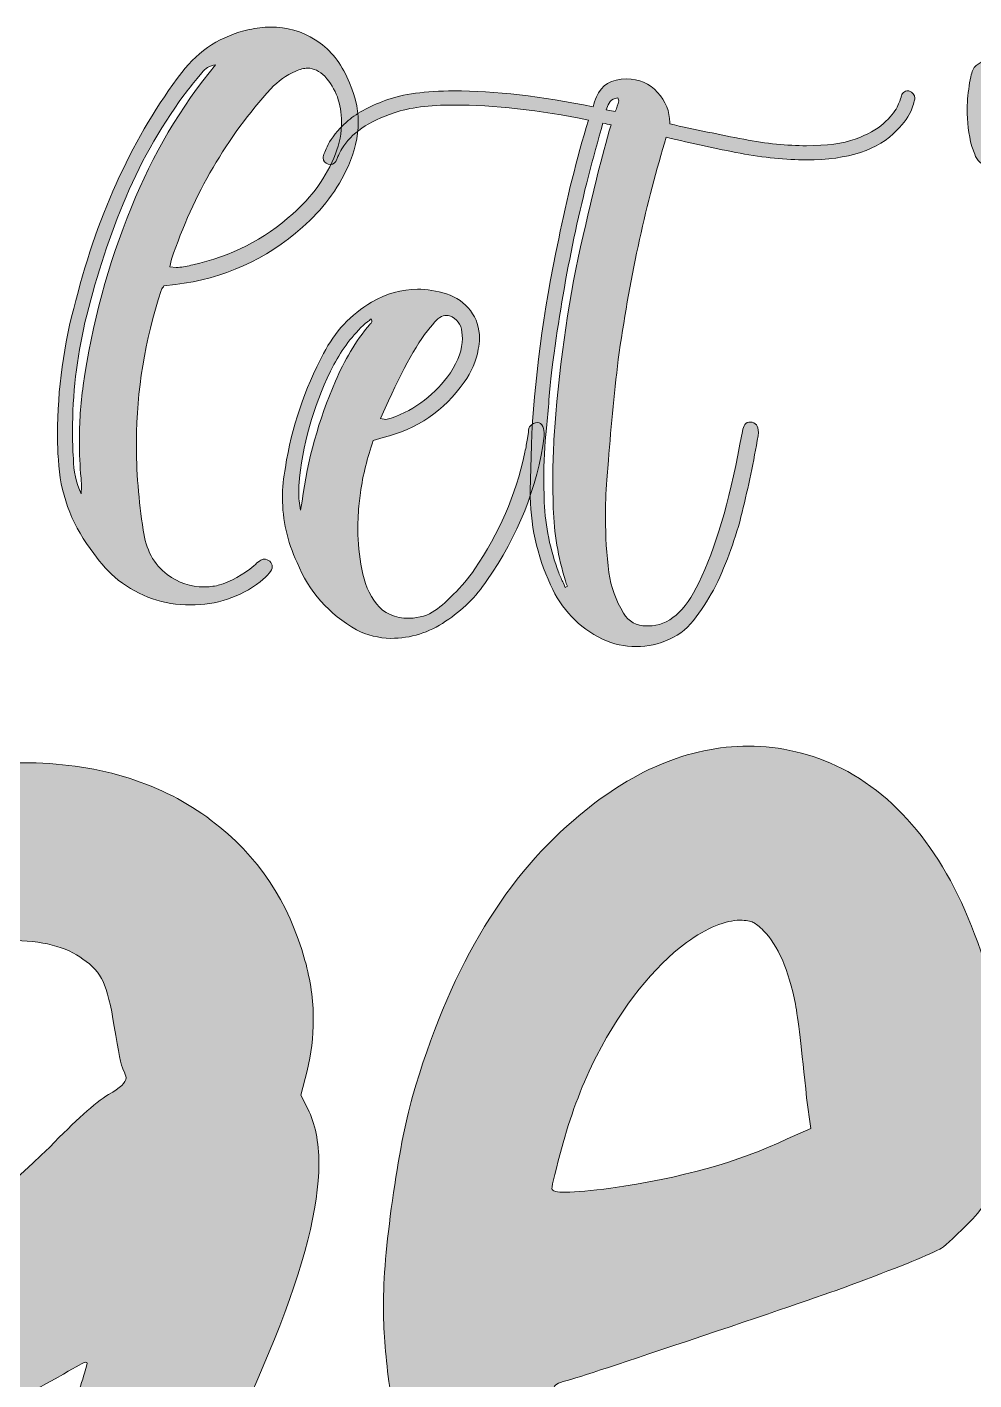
# Model space of a CAD drawing. Header units: inches. Extents: x 35 to 465, y -441 to -59.
# Drawn here: x 189.4 to 323.3, y -250 to -58.6 of the extents above; entities that cross this region are included whole.
import ezdxf

# ---------------------------------------------------------------- set-up
doc = ezdxf.new("R2010")
doc.units = ezdxf.units.IN
doc.header["$MEASUREMENT"] = 0
doc.layers.add('Layer 1', color=7, linetype='Continuous')

# ---------------------------------------------------------------- blocks, each defined once
blk = doc.blocks.new('block 7')
at = {"layer": 'Layer 1', "true_color": 0x0b0b0b}
h = blk.add_hatch(color=28, dxfattribs=at)
h.dxf.hatch_style = 2
edge = h.paths.add_edge_path()
edge.add_spline(control_points=[(212.45, -140.35), (208.69, -140.35), (205.3, -139.18), (202.26, -136.84), (200.93, -135.75), (199.78, -134.49), (198.81, -133.08), (198.81, -133.08), (198.27, -132.35), (198.27, -132.35), (195.52, -128.64), (194.02, -124.45), (193.78, -119.81), (193.7, -118.63), (193.66, -117.44), (193.66, -116.23), (193.66, -109.81), (194.53, -103.48), (196.26, -97.26), (199.46, -84.69), (204.45, -73.94), (211.24, -65.01), (213.7, -61.82), (216.87, -59.8), (220.75, -58.95), (221.8, -58.71), (222.81, -58.59), (223.78, -58.59), (226.09, -58.59), (228.2, -59.18), (230.12, -60.38), (232.03, -61.57), (233.53, -63.32), (234.6, -65.62), (235.67, -67.92), (236.21, -70.04), (236.21, -71.98), (236.17, -74.17), (235.7, -76.25), (234.81, -78.23), (233.28, -81.58), (231.12, -84.47), (228.33, -86.89), (223.11, -91.5), (217.12, -94.21), (210.33, -95.02), (210.33, -95.02), (208.69, -95.2), (208.69, -95.2), (208.69, -95.2), (208.63, -95.32), (208.63, -95.32), (208.47, -95.56), (208.37, -95.74), (208.33, -95.86), (206.02, -102.94), (204.85, -110.05), (204.81, -117.2), (204.81, -121.44), (205.13, -125.63), (205.78, -129.75), (206.14, -132.5), (207.27, -134.6), (209.17, -136.05), (210.75, -137.22), (212.49, -137.81), (214.39, -137.81), (215.03, -137.81), (215.7, -137.73), (216.39, -137.57), (218.24, -137), (219.92, -136.09), (221.42, -134.84), (222.06, -134.19), (222.55, -133.87), (222.87, -133.87), (223.2, -133.87), (223.47, -133.97), (223.69, -134.17), (223.91, -134.37), (224.03, -134.64), (224.03, -134.96), (224.03, -135.44), (223.46, -136.15), (222.33, -137.08), (219.46, -139.26), (216.16, -140.35), (212.45, -140.35)], knot_values=[0, 0, 0, 0, 1, 1, 1, 2, 2, 2, 3, 3, 3, 4, 4, 4, 5, 5, 5, 6, 6, 6, 7, 7, 7, 8, 8, 8, 9, 9, 9, 10, 10, 10, 11, 11, 11, 12, 12, 12, 13, 13, 13, 14, 14, 14, 15, 15, 15, 16, 16, 16, 17, 17, 17, 18, 18, 18, 19, 19, 19, 20, 20, 20, 21, 21, 21, 22, 22, 22, 23, 23, 23, 24, 24, 24, 25, 25, 25, 26, 26, 26, 27, 27, 27, 28, 28, 28, 29, 29, 29, 29], degree=3, periodic=1)
edge = h.paths.add_edge_path()
edge.add_spline(control_points=[(196.99, -124.65), (196.99, -124.65), (197.05, -123.56), (197.05, -123.56), (197.05, -123.56), (196.99, -122.41), (196.99, -122.41), (196.83, -120.68), (196.75, -118.94), (196.75, -117.2), (196.75, -114.57), (196.93, -111.95), (197.29, -109.32), (198.51, -100.59), (200.79, -92.17), (204.14, -84.05), (207.09, -76.65), (211.05, -69.94), (216.02, -63.92), (215.17, -64.04), (214.53, -64.43), (214.08, -65.07), (214.08, -65.07), (213.42, -65.86), (213.42, -65.86), (212.77, -66.63), (212.14, -67.42), (211.54, -68.23), (208.02, -73.04), (205.15, -78.17), (202.93, -83.62), (200.71, -89.08), (198.91, -94.67), (197.54, -100.41), (196.36, -105.46), (195.78, -110.57), (195.78, -115.74), (195.78, -117.04), (195.82, -118.33), (195.9, -119.62), (195.94, -121.4), (196.3, -123.08), (196.99, -124.65)], knot_values=[0, 0, 0, 0, 1, 1, 1, 2, 2, 2, 3, 3, 3, 4, 4, 4, 5, 5, 5, 6, 6, 6, 7, 7, 7, 8, 8, 8, 9, 9, 9, 10, 10, 10, 11, 11, 11, 12, 12, 12, 13, 13, 13, 14, 14, 14, 14], degree=3, periodic=1)
edge = h.paths.add_edge_path()
edge.add_spline(control_points=[(210.45, -92.59), (211.17, -92.59), (211.86, -92.49), (212.51, -92.29), (212.51, -92.29), (212.81, -92.23), (212.81, -92.23), (218.19, -91.06), (222.89, -88.65), (226.93, -85.02), (229.64, -82.67), (231.66, -79.84), (232.99, -76.53), (233.56, -75.07), (233.84, -73.56), (233.84, -71.98), (233.84, -69.44), (233.05, -67.3), (231.48, -65.56), (230.71, -64.79), (229.9, -64.41), (229.06, -64.41), (228.53, -64.41), (227.96, -64.55), (227.36, -64.83), (226.02, -65.4), (224.85, -66.23), (223.84, -67.32), (217.62, -74.15), (212.93, -82.19), (209.78, -91.44), (209.78, -91.44), (209.54, -92.53), (209.54, -92.53), (209.54, -92.53), (210.45, -92.59), (210.45, -92.59)], knot_values=[0, 0, 0, 0, 1, 1, 1, 2, 2, 2, 3, 3, 3, 4, 4, 4, 5, 5, 5, 6, 6, 6, 7, 7, 7, 8, 8, 8, 9, 9, 9, 10, 10, 10, 11, 11, 11, 12, 12, 12, 12], degree=3, periodic=1)
h = blk.add_hatch(color=28, dxfattribs=at)
h.dxf.hatch_style = 2
edge = h.paths.add_edge_path()
edge.add_spline(control_points=[(328.88, -79.14), (327.83, -79.14), (326.72, -78.92), (325.55, -78.5), (324.38, -78.07), (323.67, -77.44), (323.43, -76.59), (323.43, -76.59), (323, -75.5), (323, -75.5), (322.56, -73.76), (322.34, -71.98), (322.34, -70.16), (322.38, -68.91), (322.5, -67.68), (322.7, -66.47), (322.7, -66.47), (322.88, -65.62), (322.88, -65.62), (323, -64.89), (323.25, -64.37), (323.61, -64.04), (324.38, -63.48), (325.19, -63.03), (326.03, -62.71), (326.4, -62.59), (326.94, -62.53), (327.67, -62.53), (329.97, -62.53), (332.03, -63.26), (333.85, -64.71), (334.1, -64.83), (334.32, -65.01), (334.52, -65.26), (334.72, -65.5), (334.85, -65.71), (334.91, -65.89), (334.98, -66.07), (335.01, -66.21), (335.01, -66.29), (335.01, -66.57), (334.88, -66.84), (334.64, -67.1), (334.4, -67.37), (334.04, -68.67), (333.55, -71.01), (333.19, -72.67), (332.78, -74.28), (332.34, -75.83), (331.89, -77.39), (331.44, -78.33), (330.97, -78.65), (330.51, -78.97), (329.81, -79.14), (328.88, -79.14)], knot_values=[0, 0, 0, 0, 1, 1, 1, 2, 2, 2, 3, 3, 3, 4, 4, 4, 5, 5, 5, 6, 6, 6, 7, 7, 7, 8, 8, 8, 9, 9, 9, 10, 10, 10, 11, 11, 11, 12, 12, 12, 13, 13, 13, 14, 14, 14, 15, 15, 15, 16, 16, 16, 17, 17, 17, 18, 18, 18, 18], degree=3, periodic=1)
edge = h.paths.add_edge_path()
edge.add_spline(control_points=[(325.79, -75.32), (325.79, -74.83), (325.77, -74.37), (325.73, -73.92), (325.61, -73.12), (325.55, -72.31), (325.55, -71.5), (325.55, -70.08), (325.69, -68.71), (325.97, -67.38), (326.1, -66.93), (326.17, -66.47), (326.22, -65.98), (326.22, -65.74), (326.17, -65.44), (326.1, -65.07), (326.1, -65.07), (325.55, -65.86), (325.55, -65.86), (324.98, -66.55), (324.66, -67.24), (324.58, -67.92), (324.5, -68.61), (324.46, -69.26), (324.46, -69.86), (324.46, -71.84), (324.9, -73.66), (325.79, -75.32)], knot_values=[0, 0, 0, 0, 1, 1, 1, 2, 2, 2, 3, 3, 3, 4, 4, 4, 5, 5, 5, 6, 6, 6, 7, 7, 7, 8, 8, 8, 9, 9, 9, 9], degree=3, periodic=1)
h = blk.add_hatch(color=28, dxfattribs=at)
h.dxf.hatch_style = 2
edge = h.paths.add_edge_path()
edge.add_spline(control_points=[(275.55, -146.23), (273.89, -146.23), (272.29, -145.89), (270.76, -145.2), (267.36, -143.51), (264.92, -140.94), (263.42, -137.51), (261.48, -133.34), (260.51, -128.9), (260.51, -124.17), (260.51, -124.17), (260.7, -117.81), (260.7, -117.81), (261.06, -108.8), (262.35, -99.04), (264.57, -88.53), (265.7, -82.91), (267.1, -77.32), (268.76, -71.74), (261.77, -70.33), (255.42, -69.62), (249.72, -69.62), (246.25, -69.62), (243.44, -69.98), (241.3, -70.71), (237.66, -71.92), (235.2, -73.62), (233.9, -75.8), (233.46, -76.57), (233.22, -77.05), (233.18, -77.26), (233.02, -77.78), (232.69, -78.05), (232.21, -78.05), (232.21, -78.05), (231.96, -77.98), (231.96, -77.98), (231.48, -77.86), (231.24, -77.56), (231.24, -77.07), (231.24, -76.99), (231.25, -76.89), (231.27, -76.77), (231.29, -76.65), (231.52, -76.13), (231.96, -75.2), (232.41, -74.27), (233.27, -73.22), (234.54, -72.04), (235.81, -70.87), (237.66, -69.84), (240.09, -68.95), (242.51, -68.06), (245.72, -67.62), (249.72, -67.62), (255.54, -67.62), (262.11, -68.37), (269.42, -69.86), (269.54, -69.38), (269.71, -68.91), (269.91, -68.47), (270.59, -66.77), (272.01, -65.92), (274.15, -65.92), (275.93, -65.92), (277.39, -66.56), (278.55, -67.83), (279.7, -69.1), (280.27, -70.53), (280.27, -72.1), (280.27, -72.1), (280.27, -72.29), (280.27, -72.29), (283.91, -73.1), (287.4, -73.82), (290.76, -74.47), (293.95, -75.07), (296.9, -75.38), (299.61, -75.38), (302.48, -75.38), (304.78, -75.07), (306.52, -74.44), (308.26, -73.81), (309.59, -73.08), (310.52, -72.23), (311.45, -71.38), (312.08, -70.61), (312.43, -69.92), (312.77, -69.24), (312.96, -68.77), (313, -68.53), (313, -68.53), (313, -68.47), (313, -68.47), (313.04, -68.23), (313.15, -68.02), (313.34, -67.86), (313.52, -67.7), (313.73, -67.62), (313.97, -67.62), (313.97, -67.62), (314.09, -67.62), (314.09, -67.62), (314.66, -67.82), (314.94, -68.16), (314.94, -68.65), (314.94, -68.93), (314.78, -69.49), (314.46, -70.32), (314.13, -71.15), (313.45, -72.1), (312.4, -73.2), (309.81, -75.98), (305.55, -77.38), (299.61, -77.38), (296.7, -77.38), (293.58, -77.07), (290.24, -76.44), (286.91, -75.81), (283.42, -75.05), (279.79, -74.17), (276.96, -83.34), (274.74, -93.5), (273.12, -104.65), (272.47, -109.74), (271.97, -114.84), (271.6, -119.93), (271.6, -119.93), (271.36, -122.65), (271.36, -122.65), (271.24, -124.47), (271.18, -126.27), (271.18, -128.05), (271.18, -130.64), (271.34, -133.2), (271.67, -135.75), (271.95, -137.81), (272.64, -139.73), (273.73, -141.5), (274.45, -142.72), (275.55, -143.32), (277, -143.32), (277, -143.32), (277.24, -143.32), (277.24, -143.32), (280.11, -143.32), (282.49, -141.28), (284.39, -137.2), (286.74, -132.39), (288.68, -125.87), (290.21, -117.62), (290.21, -117.62), (290.58, -115.81), (290.58, -115.81), (290.66, -114.92), (291.02, -114.47), (291.67, -114.47), (292.44, -114.51), (292.82, -115), (292.82, -115.93), (292.82, -115.93), (292.76, -116.41), (292.76, -116.41), (292.15, -120.05), (291.4, -123.65), (290.52, -127.23), (289.63, -130.81), (288.37, -134.29), (286.76, -137.69), (285.95, -139.18), (285.04, -140.64), (284.03, -142.05), (283.02, -143.47), (281.76, -144.52), (280.24, -145.2), (278.73, -145.89), (277.16, -146.23), (275.55, -146.23)], knot_values=[0, 0, 0, 0, 1, 1, 1, 2, 2, 2, 3, 3, 3, 4, 4, 4, 5, 5, 5, 6, 6, 6, 7, 7, 7, 8, 8, 8, 9, 9, 9, 10, 10, 10, 11, 11, 11, 12, 12, 12, 13, 13, 13, 14, 14, 14, 15, 15, 15, 16, 16, 16, 17, 17, 17, 18, 18, 18, 19, 19, 19, 20, 20, 20, 21, 21, 21, 22, 22, 22, 23, 23, 23, 24, 24, 24, 25, 25, 25, 26, 26, 26, 27, 27, 27, 28, 28, 28, 29, 29, 29, 30, 30, 30, 31, 31, 31, 32, 32, 32, 33, 33, 33, 34, 34, 34, 35, 35, 35, 36, 36, 36, 37, 37, 37, 38, 38, 38, 39, 39, 39, 40, 40, 40, 41, 41, 41, 42, 42, 42, 43, 43, 43, 44, 44, 44, 45, 45, 45, 46, 46, 46, 47, 47, 47, 48, 48, 48, 49, 49, 49, 50, 50, 50, 51, 51, 51, 52, 52, 52, 53, 53, 53, 54, 54, 54, 55, 55, 55, 56, 56, 56, 57, 57, 57, 58, 58, 58, 59, 59, 59, 59], degree=3, periodic=1)
edge = h.paths.add_edge_path()
edge.add_spline(control_points=[(265.48, -137.87), (265.48, -137.87), (265.79, -137.69), (265.79, -137.69), (265.66, -137.44), (265.58, -137.2), (265.54, -136.96), (264.49, -133.61), (263.91, -130.17), (263.79, -126.66), (263.79, -126.66), (263.73, -123.02), (263.73, -123.02), (263.73, -119.79), (263.87, -116.57), (264.15, -113.38), (264.96, -103.76), (266.37, -94.81), (268.39, -86.53), (269.44, -81.8), (270.64, -77.1), (271.97, -72.41), (271.6, -72.37), (271.22, -72.29), (270.82, -72.17), (270.82, -72.17), (270.57, -73.08), (270.57, -73.08), (267.67, -83.02), (265.44, -93.56), (263.91, -104.71), (263.66, -106.25), (263.42, -108.45), (263.18, -111.32), (263.1, -112.69), (262.98, -114.03), (262.82, -115.32), (262.57, -117.75), (262.45, -120.19), (262.45, -122.65), (262.45, -122.65), (262.51, -125.81), (262.51, -125.81), (262.67, -129.24), (263.36, -132.58), (264.57, -135.81), (264.78, -136.33), (265, -136.82), (265.24, -137.26), (265.24, -137.26), (265.48, -137.87), (265.48, -137.87)], knot_values=[0, 0, 0, 0, 1, 1, 1, 2, 2, 2, 3, 3, 3, 4, 4, 4, 5, 5, 5, 6, 6, 6, 7, 7, 7, 8, 8, 8, 9, 9, 9, 10, 10, 10, 11, 11, 11, 12, 12, 12, 13, 13, 13, 14, 14, 14, 15, 15, 15, 16, 16, 16, 17, 17, 17, 17], degree=3, periodic=1)
edge = h.paths.add_edge_path()
edge.add_spline(control_points=[(272.57, -70.53), (272.78, -70.04), (272.94, -69.54), (273.06, -69.01), (273.06, -69.01), (272.94, -68.59), (272.94, -68.59), (272.94, -68.59), (272.57, -68.71), (272.57, -68.71), (272.17, -68.79), (271.88, -69), (271.7, -69.35), (271.51, -69.69), (271.38, -70), (271.3, -70.29), (271.3, -70.29), (272.57, -70.53), (272.57, -70.53)], knot_values=[0, 0, 0, 0, 1, 1, 1, 2, 2, 2, 3, 3, 3, 4, 4, 4, 5, 5, 5, 6, 6, 6, 6], degree=3, periodic=1)
h = blk.add_hatch(color=28, dxfattribs=at)
h.dxf.hatch_style = 2
edge = h.paths.add_edge_path()
edge.add_spline(control_points=[(240.81, -145.08), (239.08, -145.04), (237.46, -144.64), (235.97, -143.87), (232.05, -141.65), (229.24, -138.47), (227.54, -134.35), (226.17, -131.36), (225.48, -128.31), (225.48, -125.2), (225.48, -123.79), (225.62, -122.35), (225.9, -120.9), (226.79, -115.2), (228.59, -109.83), (231.3, -104.77), (232.87, -101.7), (235.14, -99.28), (238.09, -97.5), (240.19, -96.29), (242.35, -95.68), (244.57, -95.68), (245.91, -95.68), (247.28, -95.91), (248.69, -96.35), (250.11, -96.79), (251.24, -97.58), (252.09, -98.71), (252.94, -99.85), (253.36, -101.16), (253.36, -102.65), (253.36, -103.14), (253.3, -103.64), (253.18, -104.17), (252.9, -105.87), (252.23, -107.42), (251.18, -108.84), (248.35, -112.88), (244.53, -115.48), (239.72, -116.65), (239.72, -116.65), (238.33, -117.08), (238.33, -117.08), (237.48, -119.5), (236.87, -121.97), (236.51, -124.47), (236.51, -124.47), (236.33, -125.99), (236.33, -125.99), (236.21, -127.04), (236.15, -128.29), (236.15, -129.75), (236.15, -131.52), (236.33, -133.37), (236.69, -135.29), (237.06, -137.21), (237.75, -138.85), (238.78, -140.2), (239.81, -141.56), (241.36, -142.23), (243.42, -142.23), (244.88, -142.19), (246.09, -141.83), (247.06, -141.14), (248.03, -140.45), (248.9, -139.69), (249.66, -138.84), (250.8, -137.75), (251.81, -136.56), (252.69, -135.26), (256.13, -130.25), (258.47, -124.82), (259.73, -118.96), (259.89, -118.31), (260.01, -117.66), (260.09, -117.02), (260.09, -117.02), (260.27, -115.93), (260.27, -115.93), (260.27, -115.85), (260.28, -115.72), (260.3, -115.56), (260.32, -115.4), (260.37, -115.26), (260.45, -115.14), (260.82, -114.74), (261.18, -114.53), (261.54, -114.53), (261.91, -114.53), (262.16, -114.73), (262.3, -115.11), (262.44, -115.49), (262.51, -115.87), (262.51, -116.23), (262.51, -116.23), (262.51, -116.47), (262.51, -116.47), (261.54, -123.75), (258.84, -130.56), (254.39, -136.9), (252.86, -139.2), (250.91, -141.12), (248.57, -142.66), (246.23, -144.27), (243.64, -145.08), (240.81, -145.08)], knot_values=[0, 0, 0, 0, 1, 1, 1, 2, 2, 2, 3, 3, 3, 4, 4, 4, 5, 5, 5, 6, 6, 6, 7, 7, 7, 8, 8, 8, 9, 9, 9, 10, 10, 10, 11, 11, 11, 12, 12, 12, 13, 13, 13, 14, 14, 14, 15, 15, 15, 16, 16, 16, 17, 17, 17, 18, 18, 18, 19, 19, 19, 20, 20, 20, 21, 21, 21, 22, 22, 22, 23, 23, 23, 24, 24, 24, 25, 25, 25, 26, 26, 26, 27, 27, 27, 28, 28, 28, 29, 29, 29, 30, 30, 30, 31, 31, 31, 32, 32, 32, 33, 33, 33, 34, 34, 34, 35, 35, 35, 35], degree=3, periodic=1)
edge = h.paths.add_edge_path()
edge.add_spline(control_points=[(228.03, -126.96), (228.03, -126.96), (228.27, -125.69), (228.27, -125.69), (229.03, -119.83), (230.61, -114.17), (232.99, -108.71), (234.21, -105.76), (235.82, -103.08), (237.84, -100.65), (237.84, -100.65), (237.9, -100.59), (237.9, -100.59), (238.07, -100.47), (238.15, -100.33), (238.15, -100.17), (238.15, -100.17), (238.03, -99.87), (238.03, -99.87), (237.86, -100.03), (237.71, -100.16), (237.57, -100.26), (237.43, -100.36), (237.32, -100.43), (237.24, -100.47), (235.42, -102.17), (233.92, -104.13), (232.75, -106.35), (230.17, -111.36), (228.55, -116.7), (227.9, -122.35), (227.82, -123), (227.78, -123.71), (227.78, -124.47), (227.78, -125.2), (227.86, -126.03), (228.03, -126.96)], knot_values=[0, 0, 0, 0, 1, 1, 1, 2, 2, 2, 3, 3, 3, 4, 4, 4, 5, 5, 5, 6, 6, 6, 7, 7, 7, 8, 8, 8, 9, 9, 9, 10, 10, 10, 11, 11, 11, 12, 12, 12, 12], degree=3, periodic=1)
edge = h.paths.add_edge_path()
edge.add_spline(control_points=[(240.09, -114.11), (240.09, -114.11), (240.88, -113.93), (240.88, -113.93), (244.35, -112.67), (247.14, -110.53), (249.24, -107.5), (250.37, -105.76), (250.94, -104.15), (250.94, -102.65), (250.94, -102.65), (250.87, -101.74), (250.87, -101.74), (250.76, -100.61), (250.17, -99.85), (249.12, -99.44), (249, -99.4), (248.85, -99.38), (248.69, -99.38), (248.05, -99.38), (247.4, -99.8), (246.75, -100.65), (244.73, -102.92), (242.49, -106.88), (240.03, -112.53), (240.03, -112.53), (239.36, -113.99), (239.36, -113.99), (239.36, -113.99), (240.09, -114.11), (240.09, -114.11)], knot_values=[0, 0, 0, 0, 1, 1, 1, 2, 2, 2, 3, 3, 3, 4, 4, 4, 5, 5, 5, 6, 6, 6, 7, 7, 7, 8, 8, 8, 9, 9, 9, 10, 10, 10, 10], degree=3, periodic=1)
at = {"layer": 'Layer 1', "lineweight": 0}
for points, knots in [([(212.45, -140.35), (208.69, -140.35), (205.3, -139.18), (202.26, -136.84), (200.93, -135.75), (199.78, -134.49), (198.81, -133.08), (198.81, -133.08), (198.27, -132.35), (198.27, -132.35), (195.52, -128.64), (194.02, -124.45), (193.78, -119.81), (193.7, -118.63), (193.66, -117.44), (193.66, -116.23), (193.66, -109.81), (194.53, -103.48), (196.26, -97.26), (199.46, -84.69), (204.45, -73.94), (211.24, -65.01), (213.7, -61.82), (216.87, -59.8), (220.75, -58.95), (221.8, -58.71), (222.81, -58.59), (223.78, -58.59), (226.09, -58.59), (228.2, -59.18), (230.12, -60.38), (232.03, -61.57), (233.53, -63.32), (234.6, -65.62), (235.67, -67.92), (236.21, -70.04), (236.21, -71.98), (236.17, -74.17), (235.7, -76.25), (234.81, -78.23), (233.28, -81.58), (231.12, -84.47), (228.33, -86.89), (223.11, -91.5), (217.12, -94.21), (210.33, -95.02), (210.33, -95.02), (208.69, -95.2), (208.69, -95.2), (208.69, -95.2), (208.63, -95.32), (208.63, -95.32), (208.47, -95.56), (208.37, -95.74), (208.33, -95.86), (206.02, -102.94), (204.85, -110.05), (204.81, -117.2), (204.81, -121.44), (205.13, -125.63), (205.78, -129.75), (206.14, -132.5), (207.27, -134.6), (209.17, -136.05), (210.75, -137.22), (212.49, -137.81), (214.39, -137.81), (215.03, -137.81), (215.7, -137.73), (216.39, -137.57), (218.24, -137), (219.92, -136.09), (221.42, -134.84), (222.06, -134.19), (222.55, -133.87), (222.87, -133.87), (223.2, -133.87), (223.47, -133.97), (223.69, -134.17), (223.91, -134.37), (224.03, -134.64), (224.03, -134.96), (224.03, -135.44), (223.46, -136.15), (222.33, -137.08), (219.46, -139.26), (216.16, -140.35), (212.45, -140.35)], [0, 0, 0, 0, 1, 1, 1, 2, 2, 2, 3, 3, 3, 4, 4, 4, 5, 5, 5, 6, 6, 6, 7, 7, 7, 8, 8, 8, 9, 9, 9, 10, 10, 10, 11, 11, 11, 12, 12, 12, 13, 13, 13, 14, 14, 14, 15, 15, 15, 16, 16, 16, 17, 17, 17, 18, 18, 18, 19, 19, 19, 20, 20, 20, 21, 21, 21, 22, 22, 22, 23, 23, 23, 24, 24, 24, 25, 25, 25, 26, 26, 26, 27, 27, 27, 28, 28, 28, 29, 29, 29, 29]), ([(328.88, -79.14), (327.83, -79.14), (326.72, -78.92), (325.55, -78.5), (324.38, -78.07), (323.67, -77.44), (323.43, -76.59), (323.43, -76.59), (323, -75.5), (323, -75.5), (322.56, -73.76), (322.34, -71.98), (322.34, -70.16), (322.38, -68.91), (322.5, -67.68), (322.7, -66.47), (322.7, -66.47), (322.88, -65.62), (322.88, -65.62), (323, -64.89), (323.25, -64.37), (323.61, -64.04), (324.38, -63.48), (325.19, -63.03), (326.03, -62.71), (326.4, -62.59), (326.94, -62.53), (327.67, -62.53), (329.97, -62.53), (332.03, -63.26), (333.85, -64.71), (334.1, -64.83), (334.32, -65.01), (334.52, -65.26), (334.72, -65.5), (334.85, -65.71), (334.91, -65.89), (334.98, -66.07), (335.01, -66.21), (335.01, -66.29), (335.01, -66.57), (334.88, -66.84), (334.64, -67.1), (334.4, -67.37), (334.04, -68.67), (333.55, -71.01), (333.19, -72.67), (332.78, -74.28), (332.34, -75.83), (331.89, -77.39), (331.44, -78.33), (330.97, -78.65), (330.51, -78.97), (329.81, -79.14), (328.88, -79.14)], [0, 0, 0, 0, 1, 1, 1, 2, 2, 2, 3, 3, 3, 4, 4, 4, 5, 5, 5, 6, 6, 6, 7, 7, 7, 8, 8, 8, 9, 9, 9, 10, 10, 10, 11, 11, 11, 12, 12, 12, 13, 13, 13, 14, 14, 14, 15, 15, 15, 16, 16, 16, 17, 17, 17, 18, 18, 18, 18]), ([(196.99, -124.65), (196.99, -124.65), (197.05, -123.56), (197.05, -123.56), (197.05, -123.56), (196.99, -122.41), (196.99, -122.41), (196.83, -120.68), (196.75, -118.94), (196.75, -117.2), (196.75, -114.57), (196.93, -111.95), (197.29, -109.32), (198.51, -100.59), (200.79, -92.17), (204.14, -84.05), (207.09, -76.65), (211.05, -69.94), (216.02, -63.92), (215.17, -64.04), (214.53, -64.43), (214.08, -65.07), (214.08, -65.07), (213.42, -65.86), (213.42, -65.86), (212.77, -66.63), (212.14, -67.42), (211.54, -68.23), (208.02, -73.04), (205.15, -78.17), (202.93, -83.62), (200.71, -89.08), (198.91, -94.67), (197.54, -100.41), (196.36, -105.46), (195.78, -110.57), (195.78, -115.74), (195.78, -117.04), (195.82, -118.33), (195.9, -119.62), (195.94, -121.4), (196.3, -123.08), (196.99, -124.65)], [0, 0, 0, 0, 1, 1, 1, 2, 2, 2, 3, 3, 3, 4, 4, 4, 5, 5, 5, 6, 6, 6, 7, 7, 7, 8, 8, 8, 9, 9, 9, 10, 10, 10, 11, 11, 11, 12, 12, 12, 13, 13, 13, 14, 14, 14, 14]), ([(210.45, -92.59), (211.17, -92.59), (211.86, -92.49), (212.51, -92.29), (212.51, -92.29), (212.81, -92.23), (212.81, -92.23), (218.19, -91.06), (222.89, -88.65), (226.93, -85.02), (229.64, -82.67), (231.66, -79.84), (232.99, -76.53), (233.56, -75.07), (233.84, -73.56), (233.84, -71.98), (233.84, -69.44), (233.05, -67.3), (231.48, -65.56), (230.71, -64.79), (229.9, -64.41), (229.06, -64.41), (228.53, -64.41), (227.96, -64.55), (227.36, -64.83), (226.02, -65.4), (224.85, -66.23), (223.84, -67.32), (217.62, -74.15), (212.93, -82.19), (209.78, -91.44), (209.78, -91.44), (209.54, -92.53), (209.54, -92.53), (209.54, -92.53), (210.45, -92.59), (210.45, -92.59)], [0, 0, 0, 0, 1, 1, 1, 2, 2, 2, 3, 3, 3, 4, 4, 4, 5, 5, 5, 6, 6, 6, 7, 7, 7, 8, 8, 8, 9, 9, 9, 10, 10, 10, 11, 11, 11, 12, 12, 12, 12]), ([(275.55, -146.23), (273.89, -146.23), (272.29, -145.89), (270.76, -145.2), (267.36, -143.51), (264.92, -140.94), (263.42, -137.51), (261.48, -133.34), (260.51, -128.9), (260.51, -124.17), (260.51, -124.17), (260.7, -117.81), (260.7, -117.81), (261.06, -108.8), (262.35, -99.04), (264.57, -88.53), (265.7, -82.91), (267.1, -77.32), (268.76, -71.74), (261.77, -70.33), (255.42, -69.62), (249.72, -69.62), (246.25, -69.62), (243.44, -69.98), (241.3, -70.71), (237.66, -71.92), (235.2, -73.62), (233.9, -75.8), (233.46, -76.57), (233.22, -77.05), (233.18, -77.26), (233.02, -77.78), (232.69, -78.05), (232.21, -78.05), (232.21, -78.05), (231.96, -77.98), (231.96, -77.98), (231.48, -77.86), (231.24, -77.56), (231.24, -77.07), (231.24, -76.99), (231.25, -76.89), (231.27, -76.77), (231.29, -76.65), (231.52, -76.13), (231.96, -75.2), (232.41, -74.27), (233.27, -73.22), (234.54, -72.04), (235.81, -70.87), (237.66, -69.84), (240.09, -68.95), (242.51, -68.06), (245.72, -67.62), (249.72, -67.62), (255.54, -67.62), (262.11, -68.37), (269.42, -69.86), (269.54, -69.38), (269.71, -68.91), (269.91, -68.47), (270.59, -66.77), (272.01, -65.92), (274.15, -65.92), (275.93, -65.92), (277.39, -66.56), (278.55, -67.83), (279.7, -69.1), (280.27, -70.53), (280.27, -72.1), (280.27, -72.1), (280.27, -72.29), (280.27, -72.29), (283.91, -73.1), (287.4, -73.82), (290.76, -74.47), (293.95, -75.07), (296.9, -75.38), (299.61, -75.38), (302.48, -75.38), (304.78, -75.07), (306.52, -74.44), (308.26, -73.81), (309.59, -73.08), (310.52, -72.23), (311.45, -71.38), (312.08, -70.61), (312.43, -69.92), (312.77, -69.24), (312.96, -68.77), (313, -68.53), (313, -68.53), (313, -68.47), (313, -68.47), (313.04, -68.23), (313.15, -68.02), (313.34, -67.86), (313.52, -67.7), (313.73, -67.62), (313.97, -67.62), (313.97, -67.62), (314.09, -67.62), (314.09, -67.62), (314.66, -67.82), (314.94, -68.16), (314.94, -68.65), (314.94, -68.93), (314.78, -69.49), (314.46, -70.32), (314.13, -71.15), (313.45, -72.1), (312.4, -73.2), (309.81, -75.98), (305.55, -77.38), (299.61, -77.38), (296.7, -77.38), (293.58, -77.07), (290.24, -76.44), (286.91, -75.81), (283.42, -75.05), (279.79, -74.17), (276.96, -83.34), (274.74, -93.5), (273.12, -104.65), (272.47, -109.74), (271.97, -114.84), (271.6, -119.93), (271.6, -119.93), (271.36, -122.65), (271.36, -122.65), (271.24, -124.47), (271.18, -126.27), (271.18, -128.05), (271.18, -130.64), (271.34, -133.2), (271.67, -135.75), (271.95, -137.81), (272.64, -139.73), (273.73, -141.5), (274.45, -142.72), (275.55, -143.32), (277, -143.32), (277, -143.32), (277.24, -143.32), (277.24, -143.32), (280.11, -143.32), (282.49, -141.28), (284.39, -137.2), (286.74, -132.39), (288.68, -125.87), (290.21, -117.62), (290.21, -117.62), (290.58, -115.81), (290.58, -115.81), (290.66, -114.92), (291.02, -114.47), (291.67, -114.47), (292.44, -114.51), (292.82, -115), (292.82, -115.93), (292.82, -115.93), (292.76, -116.41), (292.76, -116.41), (292.15, -120.05), (291.4, -123.65), (290.52, -127.23), (289.63, -130.81), (288.37, -134.29), (286.76, -137.69), (285.95, -139.18), (285.04, -140.64), (284.03, -142.05), (283.02, -143.47), (281.76, -144.52), (280.24, -145.2), (278.73, -145.89), (277.16, -146.23), (275.55, -146.23)], [0, 0, 0, 0, 1, 1, 1, 2, 2, 2, 3, 3, 3, 4, 4, 4, 5, 5, 5, 6, 6, 6, 7, 7, 7, 8, 8, 8, 9, 9, 9, 10, 10, 10, 11, 11, 11, 12, 12, 12, 13, 13, 13, 14, 14, 14, 15, 15, 15, 16, 16, 16, 17, 17, 17, 18, 18, 18, 19, 19, 19, 20, 20, 20, 21, 21, 21, 22, 22, 22, 23, 23, 23, 24, 24, 24, 25, 25, 25, 26, 26, 26, 27, 27, 27, 28, 28, 28, 29, 29, 29, 30, 30, 30, 31, 31, 31, 32, 32, 32, 33, 33, 33, 34, 34, 34, 35, 35, 35, 36, 36, 36, 37, 37, 37, 38, 38, 38, 39, 39, 39, 40, 40, 40, 41, 41, 41, 42, 42, 42, 43, 43, 43, 44, 44, 44, 45, 45, 45, 46, 46, 46, 47, 47, 47, 48, 48, 48, 49, 49, 49, 50, 50, 50, 51, 51, 51, 52, 52, 52, 53, 53, 53, 54, 54, 54, 55, 55, 55, 56, 56, 56, 57, 57, 57, 58, 58, 58, 59, 59, 59, 59]), ([(272.57, -70.53), (272.78, -70.04), (272.94, -69.54), (273.06, -69.01), (273.06, -69.01), (272.94, -68.59), (272.94, -68.59), (272.94, -68.59), (272.57, -68.71), (272.57, -68.71), (272.17, -68.79), (271.88, -69), (271.7, -69.35), (271.51, -69.69), (271.38, -70), (271.3, -70.29), (271.3, -70.29), (272.57, -70.53), (272.57, -70.53)], [0, 0, 0, 0, 1, 1, 1, 2, 2, 2, 3, 3, 3, 4, 4, 4, 5, 5, 5, 6, 6, 6, 6]), ([(265.48, -137.87), (265.48, -137.87), (265.79, -137.69), (265.79, -137.69), (265.66, -137.44), (265.58, -137.2), (265.54, -136.96), (264.49, -133.61), (263.91, -130.17), (263.79, -126.66), (263.79, -126.66), (263.73, -123.02), (263.73, -123.02), (263.73, -119.79), (263.87, -116.57), (264.15, -113.38), (264.96, -103.76), (266.37, -94.81), (268.39, -86.53), (269.44, -81.8), (270.64, -77.1), (271.97, -72.41), (271.6, -72.37), (271.22, -72.29), (270.82, -72.17), (270.82, -72.17), (270.57, -73.08), (270.57, -73.08), (267.67, -83.02), (265.44, -93.56), (263.91, -104.71), (263.66, -106.25), (263.42, -108.45), (263.18, -111.32), (263.1, -112.69), (262.98, -114.03), (262.82, -115.32), (262.57, -117.75), (262.45, -120.19), (262.45, -122.65), (262.45, -122.65), (262.51, -125.81), (262.51, -125.81), (262.67, -129.24), (263.36, -132.58), (264.57, -135.81), (264.78, -136.33), (265, -136.82), (265.24, -137.26), (265.24, -137.26), (265.48, -137.87), (265.48, -137.87)], [0, 0, 0, 0, 1, 1, 1, 2, 2, 2, 3, 3, 3, 4, 4, 4, 5, 5, 5, 6, 6, 6, 7, 7, 7, 8, 8, 8, 9, 9, 9, 10, 10, 10, 11, 11, 11, 12, 12, 12, 13, 13, 13, 14, 14, 14, 15, 15, 15, 16, 16, 16, 17, 17, 17, 17]), ([(240.81, -145.08), (239.08, -145.04), (237.46, -144.64), (235.97, -143.87), (232.05, -141.65), (229.24, -138.47), (227.54, -134.35), (226.17, -131.36), (225.48, -128.31), (225.48, -125.2), (225.48, -123.79), (225.62, -122.35), (225.9, -120.9), (226.79, -115.2), (228.59, -109.83), (231.3, -104.77), (232.87, -101.7), (235.14, -99.28), (238.09, -97.5), (240.19, -96.29), (242.35, -95.68), (244.57, -95.68), (245.91, -95.68), (247.28, -95.91), (248.69, -96.35), (250.11, -96.79), (251.24, -97.58), (252.09, -98.71), (252.94, -99.85), (253.36, -101.16), (253.36, -102.65), (253.36, -103.14), (253.3, -103.64), (253.18, -104.17), (252.9, -105.87), (252.23, -107.42), (251.18, -108.84), (248.35, -112.88), (244.53, -115.48), (239.72, -116.65), (239.72, -116.65), (238.33, -117.08), (238.33, -117.08), (237.48, -119.5), (236.87, -121.97), (236.51, -124.47), (236.51, -124.47), (236.33, -125.99), (236.33, -125.99), (236.21, -127.04), (236.15, -128.29), (236.15, -129.75), (236.15, -131.52), (236.33, -133.37), (236.69, -135.29), (237.06, -137.21), (237.75, -138.85), (238.78, -140.2), (239.81, -141.56), (241.36, -142.23), (243.42, -142.23), (244.88, -142.19), (246.09, -141.83), (247.06, -141.14), (248.03, -140.45), (248.9, -139.69), (249.66, -138.84), (250.8, -137.75), (251.81, -136.56), (252.69, -135.26), (256.13, -130.25), (258.47, -124.82), (259.73, -118.96), (259.89, -118.31), (260.01, -117.66), (260.09, -117.02), (260.09, -117.02), (260.27, -115.93), (260.27, -115.93), (260.27, -115.85), (260.28, -115.72), (260.3, -115.56), (260.32, -115.4), (260.37, -115.26), (260.45, -115.14), (260.82, -114.74), (261.18, -114.53), (261.54, -114.53), (261.91, -114.53), (262.16, -114.73), (262.3, -115.11), (262.44, -115.49), (262.51, -115.87), (262.51, -116.23), (262.51, -116.23), (262.51, -116.47), (262.51, -116.47), (261.54, -123.75), (258.84, -130.56), (254.39, -136.9), (252.86, -139.2), (250.91, -141.12), (248.57, -142.66), (246.23, -144.27), (243.64, -145.08), (240.81, -145.08)], [0, 0, 0, 0, 1, 1, 1, 2, 2, 2, 3, 3, 3, 4, 4, 4, 5, 5, 5, 6, 6, 6, 7, 7, 7, 8, 8, 8, 9, 9, 9, 10, 10, 10, 11, 11, 11, 12, 12, 12, 13, 13, 13, 14, 14, 14, 15, 15, 15, 16, 16, 16, 17, 17, 17, 18, 18, 18, 19, 19, 19, 20, 20, 20, 21, 21, 21, 22, 22, 22, 23, 23, 23, 24, 24, 24, 25, 25, 25, 26, 26, 26, 27, 27, 27, 28, 28, 28, 29, 29, 29, 30, 30, 30, 31, 31, 31, 32, 32, 32, 33, 33, 33, 34, 34, 34, 35, 35, 35, 35]), ([(240.09, -114.11), (240.09, -114.11), (240.88, -113.93), (240.88, -113.93), (244.35, -112.67), (247.14, -110.53), (249.24, -107.5), (250.37, -105.76), (250.94, -104.15), (250.94, -102.65), (250.94, -102.65), (250.87, -101.74), (250.87, -101.74), (250.76, -100.61), (250.17, -99.85), (249.12, -99.44), (249, -99.4), (248.85, -99.38), (248.69, -99.38), (248.05, -99.38), (247.4, -99.8), (246.75, -100.65), (244.73, -102.92), (242.49, -106.88), (240.03, -112.53), (240.03, -112.53), (239.36, -113.99), (239.36, -113.99), (239.36, -113.99), (240.09, -114.11), (240.09, -114.11)], [0, 0, 0, 0, 1, 1, 1, 2, 2, 2, 3, 3, 3, 4, 4, 4, 5, 5, 5, 6, 6, 6, 7, 7, 7, 8, 8, 8, 9, 9, 9, 10, 10, 10, 10]), ([(228.03, -126.96), (228.03, -126.96), (228.27, -125.69), (228.27, -125.69), (229.03, -119.83), (230.61, -114.17), (232.99, -108.71), (234.21, -105.76), (235.82, -103.08), (237.84, -100.65), (237.84, -100.65), (237.9, -100.59), (237.9, -100.59), (238.07, -100.47), (238.15, -100.33), (238.15, -100.17), (238.15, -100.17), (238.03, -99.87), (238.03, -99.87), (237.86, -100.03), (237.71, -100.16), (237.57, -100.26), (237.43, -100.36), (237.32, -100.43), (237.24, -100.47), (235.42, -102.17), (233.92, -104.13), (232.75, -106.35), (230.17, -111.36), (228.55, -116.7), (227.9, -122.35), (227.82, -123), (227.78, -123.71), (227.78, -124.47), (227.78, -125.2), (227.86, -126.03), (228.03, -126.96)], [0, 0, 0, 0, 1, 1, 1, 2, 2, 2, 3, 3, 3, 4, 4, 4, 5, 5, 5, 6, 6, 6, 7, 7, 7, 8, 8, 8, 9, 9, 9, 10, 10, 10, 11, 11, 11, 12, 12, 12, 12])]:
    blk.add_open_spline(points, degree=3, knots=knots, dxfattribs=at)
blk = doc.blocks.new('block 8')
at = {"layer": 'Layer 1', "true_color": 0x0b0b0b}
h = blk.add_hatch(color=28, dxfattribs=at)
h.dxf.hatch_style = 2
edge = h.paths.add_edge_path()
edge.add_spline(control_points=[(295.61, -303.05), (286.32, -303.05), (277.62, -300.99), (269.5, -296.87), (262.89, -293.07), (257.1, -287.93), (252.13, -281.45), (245.98, -272.69), (242.12, -262.28), (240.55, -250.24), (240.02, -246.31), (239.76, -242.75), (239.76, -239.54), (239.76, -235.68), (240.19, -230.71), (241.04, -224.62), (241.89, -218.54), (242.84, -213.63), (243.88, -209.9), (248.92, -192.49), (256.51, -179.47), (266.66, -170.83), (274.71, -163.83), (282.95, -160.33), (291.39, -160.33), (295.91, -160.33), (300.33, -161.38), (304.64, -163.47), (313.74, -168.25), (320.41, -177.28), (324.67, -190.56), (325.32, -192.79), (325.98, -195.52), (326.63, -198.76), (327.29, -202), (327.61, -204.3), (327.61, -205.68), (327.61, -207.05), (327.78, -208.79), (328.1, -210.88), (328.3, -212.19), (328.4, -213.43), (328.4, -214.61), (328.4, -219.52), (326.4, -223.97), (322.41, -227.96), (320.25, -230.12), (318.94, -231.3), (318.49, -231.49), (316.39, -232.54), (312.17, -234.24), (305.82, -236.6), (303.01, -237.64), (296.01, -240.05), (284.82, -243.81), (273.63, -247.57), (267.21, -249.69), (265.58, -250.14), (264.46, -250.4), (263.88, -250.77), (263.81, -251.22), (263.81, -251.94), (264.07, -253.12), (264.6, -254.76), (267.15, -262.8), (271.47, -268.83), (277.55, -272.82), (281.61, -275.44), (286.45, -276.74), (292.08, -276.74), (296.01, -276.74), (300.16, -276.09), (304.55, -274.78), (304.55, -274.78), (311.71, -272.62), (311.71, -272.62), (315.44, -271.51), (318.94, -270.95), (322.22, -270.95), (327.65, -270.95), (331.83, -272.49), (334.78, -275.57), (336.22, -277.4), (336.94, -279.36), (336.94, -281.45), (336.94, -284.53), (335.51, -287.66), (332.67, -290.83), (329.82, -294), (325.85, -296.67), (320.74, -298.83), (313.09, -301.64), (304.71, -303.05), (295.61, -303.05)], knot_values=[0, 0, 0, 0, 1, 1, 1, 2, 2, 2, 3, 3, 3, 4, 4, 4, 5, 5, 5, 6, 6, 6, 7, 7, 7, 8, 8, 8, 9, 9, 9, 10, 10, 10, 11, 11, 11, 12, 12, 12, 13, 13, 13, 14, 14, 14, 15, 15, 15, 16, 16, 16, 17, 17, 17, 18, 18, 18, 19, 19, 19, 20, 20, 20, 21, 21, 21, 22, 22, 22, 23, 23, 23, 24, 24, 24, 25, 25, 25, 26, 26, 26, 27, 27, 27, 28, 28, 28, 29, 29, 29, 30, 30, 30, 31, 31, 31, 31], degree=3, periodic=1)
edge = h.paths.add_edge_path()
edge.add_spline(control_points=[(265.58, -223.44), (267.01, -223.44), (269.14, -223.25), (271.96, -222.85), (281.77, -221.48), (290.08, -219.16), (296.89, -215.89), (296.89, -215.89), (300.23, -214.41), (300.23, -214.41), (300.23, -214.41), (299.64, -210.09), (299.64, -210.09), (298.92, -203.09), (298.39, -198.68), (298.07, -196.84), (297.09, -191.93), (295.58, -188.47), (293.55, -186.44), (292.96, -185.85), (292.47, -185.46), (292.08, -185.26), (291.69, -185.06), (291.07, -184.96), (290.22, -184.96), (288.12, -184.96), (285.6, -186.01), (282.66, -188.11), (277.95, -191.58), (273.69, -196.94), (269.9, -204.2), (268, -207.93), (266.43, -212.02), (265.19, -216.47), (264.14, -220.27), (263.61, -222.43), (263.61, -222.95), (263.61, -223.28), (264.27, -223.44), (265.58, -223.44)], knot_values=[0, 0, 0, 0, 1, 1, 1, 2, 2, 2, 3, 3, 3, 4, 4, 4, 5, 5, 5, 6, 6, 6, 7, 7, 7, 8, 8, 8, 9, 9, 9, 10, 10, 10, 11, 11, 11, 12, 12, 12, 13, 13, 13, 13], degree=3, periodic=1)
h = blk.add_hatch(color=28, dxfattribs=at)
h.dxf.hatch_style = 2
edge = h.paths.add_edge_path()
edge.add_spline(control_points=[(166.54, -309.14), (166.54, -309.14), (163.49, -309.14), (163.49, -309.14), (160.35, -309.14), (157.96, -309), (156.33, -308.74), (153.12, -308.22), (149.72, -307.4), (146.12, -306.29), (142.52, -305.18), (139.84, -304.16), (138.07, -303.25), (136.11, -302.07), (134.63, -300.47), (133.65, -298.44), (132.67, -296.41), (132.18, -294.25), (132.18, -291.96), (132.18, -288.03), (133.65, -284.37), (136.6, -280.96), (137.51, -279.98), (138.46, -279.23), (139.44, -278.71), (141.27, -277.73), (143.14, -277.23), (145.04, -277.23), (147.59, -277.23), (150.4, -278.12), (153.48, -279.88), (155.05, -280.8), (156.44, -281.52), (157.65, -282.04), (158.86, -282.57), (160.46, -283.14), (162.46, -283.76), (164.46, -284.38), (166.47, -284.69), (168.5, -284.69), (173.14, -284.69), (177.5, -282.86), (181.55, -279.2), (183.84, -277.23), (185.84, -274.94), (187.54, -272.33), (189.24, -269.71), (191.24, -265.82), (193.53, -260.65), (193.79, -259.93), (194.22, -258.73), (194.81, -257.06), (195.39, -255.39), (195.97, -253.72), (196.52, -252.06), (197.08, -250.39), (197.46, -249.16), (197.65, -248.38), (197.65, -248.38), (197.85, -247.69), (197.85, -247.69), (197.85, -247.56), (197.78, -247.49), (197.65, -247.49), (197.46, -247.49), (196.41, -248.05), (194.51, -249.16), (188.16, -252.83), (181.68, -255.87), (175.08, -258.29), (168.46, -260.71), (162.48, -262.31), (157.11, -263.1), (154.62, -263.43), (152.01, -263.59), (149.26, -263.59), (145.99, -263.59), (143.17, -263.36), (140.82, -262.9), (131.07, -260.35), (124.78, -254.59), (121.97, -245.63), (121.32, -243.21), (120.99, -240.59), (120.99, -237.77), (120.99, -229.46), (123.64, -219.45), (128.94, -207.74), (130.45, -204.47), (133.13, -199.82), (136.99, -193.8), (143.6, -183.92), (151.5, -176.26), (160.7, -170.83), (169.89, -165.4), (179.56, -162.68), (189.7, -162.68), (199.91, -162.88), (208.48, -165.6), (215.42, -170.83), (221.96, -175.74), (226.38, -182.35), (228.67, -190.66), (229.46, -193.47), (229.85, -196.25), (229.85, -199), (229.85, -201.49), (229.55, -203.91), (228.96, -206.26), (228.96, -206.26), (228.08, -209.7), (228.08, -209.7), (228.08, -209.7), (229.06, -211.66), (229.06, -211.66), (230.11, -213.69), (230.63, -216.28), (230.63, -219.42), (230.63, -225.57), (228.54, -233.85), (224.35, -244.25), (224.35, -244.25), (221.99, -249.85), (221.99, -249.85), (221.99, -249.85), (221.11, -251.91), (221.11, -251.91), (217.51, -261.07), (214.47, -268.4), (211.98, -273.9), (211.52, -274.88), (210.58, -276.68), (209.14, -279.3), (200.3, -295.72), (188.68, -305.47), (174.29, -308.55), (172.78, -308.87), (170.2, -309.07), (166.54, -309.14)], knot_values=[0, 0, 0, 0, 1, 1, 1, 2, 2, 2, 3, 3, 3, 4, 4, 4, 5, 5, 5, 6, 6, 6, 7, 7, 7, 8, 8, 8, 9, 9, 9, 10, 10, 10, 11, 11, 11, 12, 12, 12, 13, 13, 13, 14, 14, 14, 15, 15, 15, 16, 16, 16, 17, 17, 17, 18, 18, 18, 19, 19, 19, 20, 20, 20, 21, 21, 21, 22, 22, 22, 23, 23, 23, 24, 24, 24, 25, 25, 25, 26, 26, 26, 27, 27, 27, 28, 28, 28, 29, 29, 29, 30, 30, 30, 31, 31, 31, 32, 32, 32, 33, 33, 33, 34, 34, 34, 35, 35, 35, 36, 36, 36, 37, 37, 37, 38, 38, 38, 39, 39, 39, 40, 40, 40, 41, 41, 41, 42, 42, 42, 43, 43, 43, 44, 44, 44, 45, 45, 45, 46, 46, 46, 46], degree=3, periodic=1)
edge = h.paths.add_edge_path()
edge.add_spline(control_points=[(146.8, -240.52), (148.57, -240.52), (150.89, -240.23), (153.77, -239.64), (159.99, -238.2), (166.86, -235.45), (174.39, -231.39), (180.15, -228.06), (186.2, -223.28), (192.55, -217.06), (196.15, -213.33), (198.93, -210.85), (200.89, -209.6), (202.53, -208.69), (203.35, -207.9), (203.35, -207.25), (203.35, -206.99), (203.21, -206.61), (202.95, -206.12), (202.69, -205.63), (202.27, -203.58), (201.68, -199.98), (201.22, -197.04), (200.69, -194.93), (200.11, -193.65), (199.52, -192.38), (198.57, -191.31), (197.26, -190.46), (194.9, -188.7), (191.47, -187.81), (186.95, -187.81), (178.32, -187.81), (170, -191.51), (162.02, -198.9), (154.56, -206.69), (149.13, -215.56), (145.72, -225.5), (144.16, -230.54), (143.37, -234.24), (143.37, -236.6), (143.37, -239.02), (144.12, -240.29), (145.63, -240.42), (145.63, -240.42), (146.8, -240.52), (146.8, -240.52)], knot_values=[0, 0, 0, 0, 1, 1, 1, 2, 2, 2, 3, 3, 3, 4, 4, 4, 5, 5, 5, 6, 6, 6, 7, 7, 7, 8, 8, 8, 9, 9, 9, 10, 10, 10, 11, 11, 11, 12, 12, 12, 13, 13, 13, 14, 14, 14, 15, 15, 15, 15], degree=3, periodic=1)
at = {"layer": 'Layer 1', "lineweight": 0}
for points, knots in [([(295.61, -303.05), (286.32, -303.05), (277.62, -300.99), (269.5, -296.87), (262.89, -293.07), (257.1, -287.93), (252.13, -281.45), (245.98, -272.69), (242.12, -262.28), (240.55, -250.24), (240.02, -246.31), (239.76, -242.75), (239.76, -239.54), (239.76, -235.68), (240.19, -230.71), (241.04, -224.62), (241.89, -218.54), (242.84, -213.63), (243.88, -209.9), (248.92, -192.49), (256.51, -179.47), (266.66, -170.83), (274.71, -163.83), (282.95, -160.33), (291.39, -160.33), (295.91, -160.33), (300.33, -161.38), (304.64, -163.47), (313.74, -168.25), (320.41, -177.28), (324.67, -190.56), (325.32, -192.79), (325.98, -195.52), (326.63, -198.76), (327.29, -202), (327.61, -204.3), (327.61, -205.68), (327.61, -207.05), (327.78, -208.79), (328.1, -210.88), (328.3, -212.19), (328.4, -213.43), (328.4, -214.61), (328.4, -219.52), (326.4, -223.97), (322.41, -227.96), (320.25, -230.12), (318.94, -231.3), (318.49, -231.49), (316.39, -232.54), (312.17, -234.24), (305.82, -236.6), (303.01, -237.64), (296.01, -240.05), (284.82, -243.81), (273.63, -247.57), (267.21, -249.69), (265.58, -250.14), (264.46, -250.4), (263.88, -250.77), (263.81, -251.22), (263.81, -251.94), (264.07, -253.12), (264.6, -254.76), (267.15, -262.8), (271.47, -268.83), (277.55, -272.82), (281.61, -275.44), (286.45, -276.74), (292.08, -276.74), (296.01, -276.74), (300.16, -276.09), (304.55, -274.78), (304.55, -274.78), (311.71, -272.62), (311.71, -272.62), (315.44, -271.51), (318.94, -270.95), (322.22, -270.95), (327.65, -270.95), (331.83, -272.49), (334.78, -275.57), (336.22, -277.4), (336.94, -279.36), (336.94, -281.45), (336.94, -284.53), (335.51, -287.66), (332.67, -290.83), (329.82, -294), (325.85, -296.67), (320.74, -298.83), (313.09, -301.64), (304.71, -303.05), (295.61, -303.05)], [0, 0, 0, 0, 1, 1, 1, 2, 2, 2, 3, 3, 3, 4, 4, 4, 5, 5, 5, 6, 6, 6, 7, 7, 7, 8, 8, 8, 9, 9, 9, 10, 10, 10, 11, 11, 11, 12, 12, 12, 13, 13, 13, 14, 14, 14, 15, 15, 15, 16, 16, 16, 17, 17, 17, 18, 18, 18, 19, 19, 19, 20, 20, 20, 21, 21, 21, 22, 22, 22, 23, 23, 23, 24, 24, 24, 25, 25, 25, 26, 26, 26, 27, 27, 27, 28, 28, 28, 29, 29, 29, 30, 30, 30, 31, 31, 31, 31]), ([(166.54, -309.14), (166.54, -309.14), (163.49, -309.14), (163.49, -309.14), (160.35, -309.14), (157.96, -309), (156.33, -308.74), (153.12, -308.22), (149.72, -307.4), (146.12, -306.29), (142.52, -305.18), (139.84, -304.16), (138.07, -303.25), (136.11, -302.07), (134.63, -300.47), (133.65, -298.44), (132.67, -296.41), (132.18, -294.25), (132.18, -291.96), (132.18, -288.03), (133.65, -284.37), (136.6, -280.96), (137.51, -279.98), (138.46, -279.23), (139.44, -278.71), (141.27, -277.73), (143.14, -277.23), (145.04, -277.23), (147.59, -277.23), (150.4, -278.12), (153.48, -279.88), (155.05, -280.8), (156.44, -281.52), (157.65, -282.04), (158.86, -282.57), (160.46, -283.14), (162.46, -283.76), (164.46, -284.38), (166.47, -284.69), (168.5, -284.69), (173.14, -284.69), (177.5, -282.86), (181.55, -279.2), (183.84, -277.23), (185.84, -274.94), (187.54, -272.33), (189.24, -269.71), (191.24, -265.82), (193.53, -260.65), (193.79, -259.93), (194.22, -258.73), (194.81, -257.06), (195.39, -255.39), (195.97, -253.72), (196.52, -252.06), (197.08, -250.39), (197.46, -249.16), (197.65, -248.38), (197.65, -248.38), (197.85, -247.69), (197.85, -247.69), (197.85, -247.56), (197.78, -247.49), (197.65, -247.49), (197.46, -247.49), (196.41, -248.05), (194.51, -249.16), (188.16, -252.83), (181.68, -255.87), (175.08, -258.29), (168.46, -260.71), (162.48, -262.31), (157.11, -263.1), (154.62, -263.43), (152.01, -263.59), (149.26, -263.59), (145.99, -263.59), (143.17, -263.36), (140.82, -262.9), (131.07, -260.35), (124.78, -254.59), (121.97, -245.63), (121.32, -243.21), (120.99, -240.59), (120.99, -237.77), (120.99, -229.46), (123.64, -219.45), (128.94, -207.74), (130.45, -204.47), (133.13, -199.82), (136.99, -193.8), (143.6, -183.92), (151.5, -176.26), (160.7, -170.83), (169.89, -165.4), (179.56, -162.68), (189.7, -162.68), (199.91, -162.88), (208.48, -165.6), (215.42, -170.83), (221.96, -175.74), (226.38, -182.35), (228.67, -190.66), (229.46, -193.47), (229.85, -196.25), (229.85, -199), (229.85, -201.49), (229.55, -203.91), (228.96, -206.26), (228.96, -206.26), (228.08, -209.7), (228.08, -209.7), (228.08, -209.7), (229.06, -211.66), (229.06, -211.66), (230.11, -213.69), (230.63, -216.28), (230.63, -219.42), (230.63, -225.57), (228.54, -233.85), (224.35, -244.25), (224.35, -244.25), (221.99, -249.85), (221.99, -249.85), (221.99, -249.85), (221.11, -251.91), (221.11, -251.91), (217.51, -261.07), (214.47, -268.4), (211.98, -273.9), (211.52, -274.88), (210.58, -276.68), (209.14, -279.3), (200.3, -295.72), (188.68, -305.47), (174.29, -308.55), (172.78, -308.87), (170.2, -309.07), (166.54, -309.14)], [0, 0, 0, 0, 1, 1, 1, 2, 2, 2, 3, 3, 3, 4, 4, 4, 5, 5, 5, 6, 6, 6, 7, 7, 7, 8, 8, 8, 9, 9, 9, 10, 10, 10, 11, 11, 11, 12, 12, 12, 13, 13, 13, 14, 14, 14, 15, 15, 15, 16, 16, 16, 17, 17, 17, 18, 18, 18, 19, 19, 19, 20, 20, 20, 21, 21, 21, 22, 22, 22, 23, 23, 23, 24, 24, 24, 25, 25, 25, 26, 26, 26, 27, 27, 27, 28, 28, 28, 29, 29, 29, 30, 30, 30, 31, 31, 31, 32, 32, 32, 33, 33, 33, 34, 34, 34, 35, 35, 35, 36, 36, 36, 37, 37, 37, 38, 38, 38, 39, 39, 39, 40, 40, 40, 41, 41, 41, 42, 42, 42, 43, 43, 43, 44, 44, 44, 45, 45, 45, 46, 46, 46, 46]), ([(265.58, -223.44), (267.01, -223.44), (269.14, -223.25), (271.96, -222.85), (281.77, -221.48), (290.08, -219.16), (296.89, -215.89), (296.89, -215.89), (300.23, -214.41), (300.23, -214.41), (300.23, -214.41), (299.64, -210.09), (299.64, -210.09), (298.92, -203.09), (298.39, -198.68), (298.07, -196.84), (297.09, -191.93), (295.58, -188.47), (293.55, -186.44), (292.96, -185.85), (292.47, -185.46), (292.08, -185.26), (291.69, -185.06), (291.07, -184.96), (290.22, -184.96), (288.12, -184.96), (285.6, -186.01), (282.66, -188.11), (277.95, -191.58), (273.69, -196.94), (269.9, -204.2), (268, -207.93), (266.43, -212.02), (265.19, -216.47), (264.14, -220.27), (263.61, -222.43), (263.61, -222.95), (263.61, -223.28), (264.27, -223.44), (265.58, -223.44)], [0, 0, 0, 0, 1, 1, 1, 2, 2, 2, 3, 3, 3, 4, 4, 4, 5, 5, 5, 6, 6, 6, 7, 7, 7, 8, 8, 8, 9, 9, 9, 10, 10, 10, 11, 11, 11, 12, 12, 12, 13, 13, 13, 13]), ([(146.8, -240.52), (148.57, -240.52), (150.89, -240.23), (153.77, -239.64), (159.99, -238.2), (166.86, -235.45), (174.39, -231.39), (180.15, -228.06), (186.2, -223.28), (192.55, -217.06), (196.15, -213.33), (198.93, -210.85), (200.89, -209.6), (202.53, -208.69), (203.35, -207.9), (203.35, -207.25), (203.35, -206.99), (203.21, -206.61), (202.95, -206.12), (202.69, -205.63), (202.27, -203.58), (201.68, -199.98), (201.22, -197.04), (200.69, -194.93), (200.11, -193.65), (199.52, -192.38), (198.57, -191.31), (197.26, -190.46), (194.9, -188.7), (191.47, -187.81), (186.95, -187.81), (178.32, -187.81), (170, -191.51), (162.02, -198.9), (154.56, -206.69), (149.13, -215.56), (145.72, -225.5), (144.16, -230.54), (143.37, -234.24), (143.37, -236.6), (143.37, -239.02), (144.12, -240.29), (145.63, -240.42), (145.63, -240.42), (146.8, -240.52), (146.8, -240.52)], [0, 0, 0, 0, 1, 1, 1, 2, 2, 2, 3, 3, 3, 4, 4, 4, 5, 5, 5, 6, 6, 6, 7, 7, 7, 8, 8, 8, 9, 9, 9, 10, 10, 10, 11, 11, 11, 12, 12, 12, 13, 13, 13, 14, 14, 14, 15, 15, 15, 15])]:
    blk.add_open_spline(points, degree=3, knots=knots, dxfattribs=at)
blk = doc.blocks.new('block 5')
at = {"layer": 'Layer 1'}
for name in ['block 7', 'block 8']:
    blk.add_blockref(name, (0, 0), dxfattribs=at)
blk = doc.blocks.new('block 2')
at = {"layer": 'Layer 1'}
blk.add_blockref('block 5', (0, 0), dxfattribs=at)

msp = doc.modelspace()

# ---------------------------------------------------------------- block references
at = {"layer": 'Layer 1'}
msp.add_blockref('block 2', (0, 0), dxfattribs=at)

doc.saveas('drawing.dxf')
